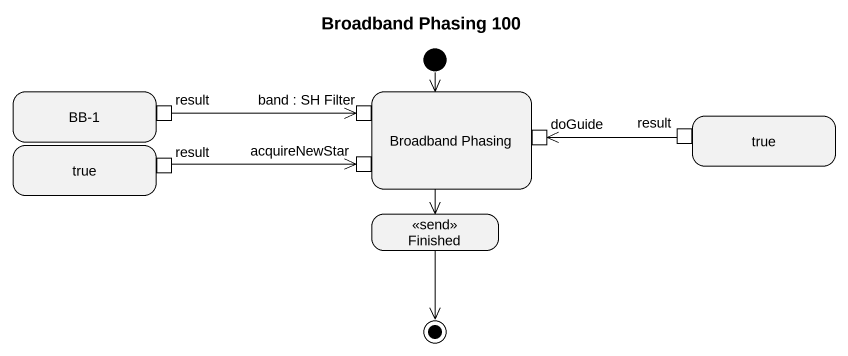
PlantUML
@startuml
title Broadband Phasing 100
hide empty description
state "BB-1" as BB_1 {
  state result <<outputPin>>
}
state "Broadband Phasing" as Broadband_Phasing {
  state "band : SH Filter" as band_SH_Filter <<inputPin>>
  state acquireNewStar <<inputPin>>
  state doGuide <<inputPin>>
}
state true {
  state "result" as result_3 <<outputPin>>
}
state "true" as true_2 {
  state "result" as result_2 <<outputPin>>
}
state Finished <<send>>
[*] --> Broadband_Phasing
result -right-> band_SH_Filter
Broadband_Phasing --> Finished
result_2 -right-> acquireNewStar
result_3 -left-> doGuide
Finished --> [*]
@enduml
